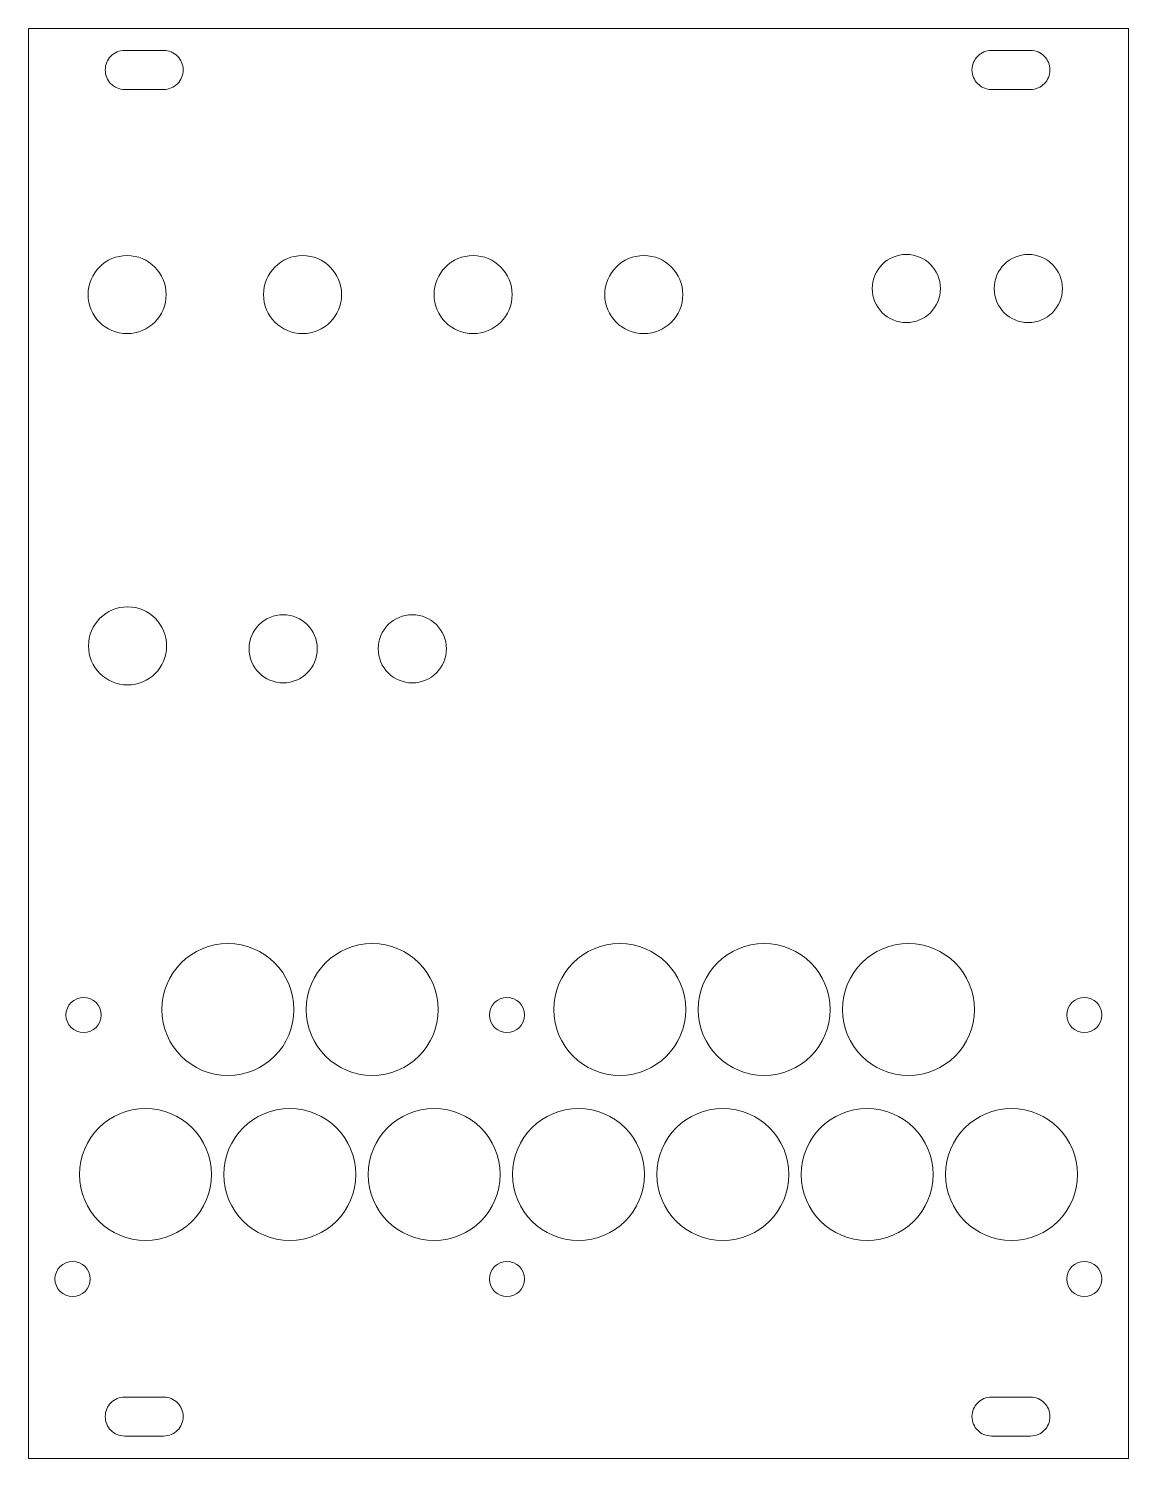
# Model space of a CAD drawing. Header units: millimetres. Extents: x 9 to 109, y -1 to 129.
import ezdxf

# ---------------------------------------------------------------- set-up
doc = ezdxf.new("R2010")
doc.units = ezdxf.units.MM
doc.header["$MEASUREMENT"] = 0
doc.layers.add('Layer 3', color=7, linetype='Continuous', lineweight=0)

msp = doc.modelspace()

# ---------------------------------------------------------------- linework, layer by layer
at = {"layer": 'Layer 3', "color": 5, "lineweight": 0, "true_color": 0x0000ff}
msp.add_lwpolyline([(9.04, 128.69), (109.04, 128.69), (109.04, -1.31), (88.93, -1.31), (9.04, -1.31)], close=True, dxfattribs=at)
at = {"layer": 'Layer 3', "color": 18, "lineweight": 0, "true_color": 0x000000}
msp.add_lwpolyline([(109.04, 104.51)], dxfattribs=at)
at = {"layer": 'Layer 3', "color": 5, "lineweight": 0, "true_color": 0x0000ff}
for centre, radius in [((18, 104.5), 3.55), ((33.95, 104.5), 3.55), ((49.46, 104.5), 3.55), ((64.98, 104.5), 3.55), ((88.85, 105.05), 3.1), ((99.94, 105.05), 3.1), ((18.04, 72.56), 3.55), ((32.19, 72.3), 3.1), ((43.93, 72.3), 3.1), ((40.29, 39.5), 6), ((62.79, 39.5), 6), ((75.92, 39.5), 6), ((89.04, 39.5), 6), ((14.04, 39), 1.6), ((52.54, 39), 1.6), ((105.04, 39), 1.6), ((19.67, 24.5), 6), ((32.79, 24.5), 6), ((45.92, 24.5), 6), ((59.04, 24.5), 6), ((72.17, 24.5), 6), ((85.29, 24.5), 6), ((98.42, 24.5), 6), ((13.04, 15), 1.6), ((52.54, 15), 1.6), ((105.04, 15), 1.6)]:
    msp.add_circle(centre, radius, dxfattribs=at)
for points, knots in [([(17.78, 126.7), (17.78, 126.7), (21.32, 126.7), (21.32, 126.7), (21.32, 126.7), (21.51, 126.69), (21.51, 126.69), (21.51, 126.69), (21.68, 126.66), (21.68, 126.66), (21.68, 126.66), (21.85, 126.62), (21.85, 126.62), (21.85, 126.62), (22.01, 126.56), (22.01, 126.56), (22.01, 126.56), (22.17, 126.49), (22.17, 126.49), (22.17, 126.49), (22.32, 126.4), (22.32, 126.4), (22.32, 126.4), (22.45, 126.3), (22.45, 126.3), (22.45, 126.3), (22.58, 126.18), (22.58, 126.18), (22.58, 126.18), (22.69, 126.06), (22.69, 126.06), (22.69, 126.06), (22.79, 125.92), (22.79, 125.92), (22.79, 125.92), (22.88, 125.77), (22.88, 125.77), (22.88, 125.77), (22.96, 125.62), (22.96, 125.62), (22.96, 125.62), (23.02, 125.46), (23.02, 125.46), (23.02, 125.46), (23.06, 125.29), (23.06, 125.29), (23.06, 125.29), (23.09, 125.11), (23.09, 125.11), (23.09, 125.11), (23.1, 124.93), (23.1, 124.93), (23.1, 124.93), (23.09, 124.75), (23.09, 124.75), (23.09, 124.75), (23.06, 124.57), (23.06, 124.57), (23.06, 124.57), (23.02, 124.4), (23.02, 124.4), (23.02, 124.4), (22.96, 124.24), (22.96, 124.24), (22.96, 124.24), (22.88, 124.08), (22.88, 124.08), (22.88, 124.08), (22.79, 123.94), (22.79, 123.94), (22.79, 123.94), (22.69, 123.8), (22.69, 123.8), (22.69, 123.8), (22.58, 123.67), (22.58, 123.67), (22.58, 123.67), (22.45, 123.56), (22.45, 123.56), (22.45, 123.56), (22.32, 123.46), (22.32, 123.46), (22.32, 123.46), (22.17, 123.37), (22.17, 123.37), (22.17, 123.37), (22.01, 123.29), (22.01, 123.29), (22.01, 123.29), (21.85, 123.24), (21.85, 123.24), (21.85, 123.24), (21.68, 123.19), (21.68, 123.19), (21.68, 123.19), (21.51, 123.16), (21.51, 123.16), (21.51, 123.16), (21.32, 123.16), (21.32, 123.16), (21.32, 123.16), (17.78, 123.16), (17.78, 123.16), (17.78, 123.16), (17.6, 123.16), (17.6, 123.16), (17.6, 123.16), (17.42, 123.19), (17.42, 123.19), (17.42, 123.19), (17.25, 123.24), (17.25, 123.24), (17.25, 123.24), (17.09, 123.29), (17.09, 123.29), (17.09, 123.29), (16.93, 123.37), (16.93, 123.37), (16.93, 123.37), (16.79, 123.46), (16.79, 123.46), (16.79, 123.46), (16.65, 123.56), (16.65, 123.56), (16.65, 123.56), (16.53, 123.67), (16.53, 123.67), (16.53, 123.67), (16.41, 123.8), (16.41, 123.8), (16.41, 123.8), (16.31, 123.94), (16.31, 123.94), (16.31, 123.94), (16.22, 124.08), (16.22, 124.08), (16.22, 124.08), (16.15, 124.24), (16.15, 124.24), (16.15, 124.24), (16.09, 124.4), (16.09, 124.4), (16.09, 124.4), (16.04, 124.57), (16.04, 124.57), (16.04, 124.57), (16.02, 124.75), (16.02, 124.75), (16.02, 124.75), (16.01, 124.93), (16.01, 124.93), (16.01, 124.93), (16.02, 125.11), (16.02, 125.11), (16.02, 125.11), (16.04, 125.29), (16.04, 125.29), (16.04, 125.29), (16.09, 125.46), (16.09, 125.46), (16.09, 125.46), (16.15, 125.62), (16.15, 125.62), (16.15, 125.62), (16.22, 125.77), (16.22, 125.77), (16.22, 125.77), (16.31, 125.92), (16.31, 125.92), (16.31, 125.92), (16.41, 126.06), (16.41, 126.06), (16.41, 126.06), (16.53, 126.18), (16.53, 126.18), (16.53, 126.18), (16.65, 126.3), (16.65, 126.3), (16.65, 126.3), (16.79, 126.4), (16.79, 126.4), (16.79, 126.4), (16.93, 126.49), (16.93, 126.49), (16.93, 126.49), (17.09, 126.56), (17.09, 126.56), (17.09, 126.56), (17.25, 126.62), (17.25, 126.62), (17.25, 126.62), (17.42, 126.66), (17.42, 126.66), (17.42, 126.66), (17.6, 126.69), (17.6, 126.69), (17.6, 126.69), (17.78, 126.7), (17.78, 126.7), (17.78, 126.7), (17.78, 126.7), (17.78, 126.7)], [0, 0, 0, 0, 1, 1, 1, 2, 2, 2, 3, 3, 3, 4, 4, 4, 5, 5, 5, 6, 6, 6, 7, 7, 7, 8, 8, 8, 9, 9, 9, 10, 10, 10, 11, 11, 11, 12, 12, 12, 13, 13, 13, 14, 14, 14, 15, 15, 15, 16, 16, 16, 17, 17, 17, 18, 18, 18, 19, 19, 19, 20, 20, 20, 21, 21, 21, 22, 22, 22, 23, 23, 23, 24, 24, 24, 25, 25, 25, 26, 26, 26, 27, 27, 27, 28, 28, 28, 29, 29, 29, 30, 30, 30, 31, 31, 31, 32, 32, 32, 33, 33, 33, 34, 34, 34, 35, 35, 35, 36, 36, 36, 37, 37, 37, 38, 38, 38, 39, 39, 39, 40, 40, 40, 41, 41, 41, 42, 42, 42, 43, 43, 43, 44, 44, 44, 45, 45, 45, 46, 46, 46, 47, 47, 47, 48, 48, 48, 49, 49, 49, 50, 50, 50, 51, 51, 51, 52, 52, 52, 53, 53, 53, 54, 54, 54, 55, 55, 55, 56, 56, 56, 57, 57, 57, 58, 58, 58, 59, 59, 59, 60, 60, 60, 61, 61, 61, 62, 62, 62, 63, 63, 63, 64, 64, 64, 65, 65, 65, 66, 66, 66, 67, 67, 67, 67]), ([(96.59, 126.7), (96.59, 126.7), (100.14, 126.7), (100.14, 126.7), (100.14, 126.7), (100.32, 126.69), (100.32, 126.69), (100.32, 126.69), (100.5, 126.66), (100.5, 126.66), (100.5, 126.66), (100.67, 126.62), (100.67, 126.62), (100.67, 126.62), (100.83, 126.56), (100.83, 126.56), (100.83, 126.56), (100.98, 126.49), (100.98, 126.49), (100.98, 126.49), (101.13, 126.4), (101.13, 126.4), (101.13, 126.4), (101.27, 126.3), (101.27, 126.3), (101.27, 126.3), (101.39, 126.18), (101.39, 126.18), (101.39, 126.18), (101.51, 126.06), (101.51, 126.06), (101.51, 126.06), (101.61, 125.92), (101.61, 125.92), (101.61, 125.92), (101.7, 125.77), (101.7, 125.77), (101.7, 125.77), (101.77, 125.62), (101.77, 125.62), (101.77, 125.62), (101.83, 125.46), (101.83, 125.46), (101.83, 125.46), (101.87, 125.29), (101.87, 125.29), (101.87, 125.29), (101.9, 125.11), (101.9, 125.11), (101.9, 125.11), (101.91, 124.93), (101.91, 124.93), (101.91, 124.93), (101.9, 124.75), (101.9, 124.75), (101.9, 124.75), (101.87, 124.57), (101.87, 124.57), (101.87, 124.57), (101.83, 124.4), (101.83, 124.4), (101.83, 124.4), (101.77, 124.24), (101.77, 124.24), (101.77, 124.24), (101.7, 124.08), (101.7, 124.08), (101.7, 124.08), (101.61, 123.94), (101.61, 123.94), (101.61, 123.94), (101.51, 123.8), (101.51, 123.8), (101.51, 123.8), (101.39, 123.67), (101.39, 123.67), (101.39, 123.67), (101.27, 123.56), (101.27, 123.56), (101.27, 123.56), (101.13, 123.46), (101.13, 123.46), (101.13, 123.46), (100.98, 123.37), (100.98, 123.37), (100.98, 123.37), (100.83, 123.29), (100.83, 123.29), (100.83, 123.29), (100.67, 123.24), (100.67, 123.24), (100.67, 123.24), (100.5, 123.19), (100.5, 123.19), (100.5, 123.19), (100.32, 123.16), (100.32, 123.16), (100.32, 123.16), (100.14, 123.16), (100.14, 123.16), (100.14, 123.16), (96.59, 123.16), (96.59, 123.16), (96.59, 123.16), (96.41, 123.16), (96.41, 123.16), (96.41, 123.16), (96.24, 123.19), (96.24, 123.19), (96.24, 123.19), (96.07, 123.24), (96.07, 123.24), (96.07, 123.24), (95.9, 123.29), (95.9, 123.29), (95.9, 123.29), (95.75, 123.37), (95.75, 123.37), (95.75, 123.37), (95.6, 123.46), (95.6, 123.46), (95.6, 123.46), (95.47, 123.56), (95.47, 123.56), (95.47, 123.56), (95.34, 123.67), (95.34, 123.67), (95.34, 123.67), (95.23, 123.8), (95.23, 123.8), (95.23, 123.8), (95.12, 123.94), (95.12, 123.94), (95.12, 123.94), (95.04, 124.08), (95.04, 124.08), (95.04, 124.08), (94.96, 124.24), (94.96, 124.24), (94.96, 124.24), (94.9, 124.4), (94.9, 124.4), (94.9, 124.4), (94.86, 124.57), (94.86, 124.57), (94.86, 124.57), (94.83, 124.75), (94.83, 124.75), (94.83, 124.75), (94.82, 124.93), (94.82, 124.93), (94.82, 124.93), (94.83, 125.11), (94.83, 125.11), (94.83, 125.11), (94.86, 125.29), (94.86, 125.29), (94.86, 125.29), (94.9, 125.46), (94.9, 125.46), (94.9, 125.46), (94.96, 125.62), (94.96, 125.62), (94.96, 125.62), (95.04, 125.77), (95.04, 125.77), (95.04, 125.77), (95.12, 125.92), (95.12, 125.92), (95.12, 125.92), (95.23, 126.06), (95.23, 126.06), (95.23, 126.06), (95.34, 126.18), (95.34, 126.18), (95.34, 126.18), (95.47, 126.3), (95.47, 126.3), (95.47, 126.3), (95.6, 126.4), (95.6, 126.4), (95.6, 126.4), (95.75, 126.49), (95.75, 126.49), (95.75, 126.49), (95.9, 126.56), (95.9, 126.56), (95.9, 126.56), (96.07, 126.62), (96.07, 126.62), (96.07, 126.62), (96.24, 126.66), (96.24, 126.66), (96.24, 126.66), (96.41, 126.69), (96.41, 126.69), (96.41, 126.69), (96.59, 126.7), (96.59, 126.7), (96.59, 126.7), (96.59, 126.7), (96.59, 126.7)], [0, 0, 0, 0, 1, 1, 1, 2, 2, 2, 3, 3, 3, 4, 4, 4, 5, 5, 5, 6, 6, 6, 7, 7, 7, 8, 8, 8, 9, 9, 9, 10, 10, 10, 11, 11, 11, 12, 12, 12, 13, 13, 13, 14, 14, 14, 15, 15, 15, 16, 16, 16, 17, 17, 17, 18, 18, 18, 19, 19, 19, 20, 20, 20, 21, 21, 21, 22, 22, 22, 23, 23, 23, 24, 24, 24, 25, 25, 25, 26, 26, 26, 27, 27, 27, 28, 28, 28, 29, 29, 29, 30, 30, 30, 31, 31, 31, 32, 32, 32, 33, 33, 33, 34, 34, 34, 35, 35, 35, 36, 36, 36, 37, 37, 37, 38, 38, 38, 39, 39, 39, 40, 40, 40, 41, 41, 41, 42, 42, 42, 43, 43, 43, 44, 44, 44, 45, 45, 45, 46, 46, 46, 47, 47, 47, 48, 48, 48, 49, 49, 49, 50, 50, 50, 51, 51, 51, 52, 52, 52, 53, 53, 53, 54, 54, 54, 55, 55, 55, 56, 56, 56, 57, 57, 57, 58, 58, 58, 59, 59, 59, 60, 60, 60, 61, 61, 61, 62, 62, 62, 63, 63, 63, 64, 64, 64, 65, 65, 65, 66, 66, 66, 67, 67, 67, 67]), ([(27.17, 45.5), (30.48, 45.5), (33.17, 42.81), (33.17, 39.5), (33.17, 36.18), (30.48, 33.5), (27.17, 33.5), (23.85, 33.5), (21.17, 36.18), (21.17, 39.5), (21.17, 42.81), (23.85, 45.5), (27.17, 45.5)], [0, 0, 0, 0, 1, 1, 1, 2, 2, 2, 3, 3, 3, 4, 4, 4, 4]), ([(17.78, 4.26), (17.78, 4.26), (21.32, 4.26), (21.32, 4.26), (21.32, 4.26), (21.51, 4.25), (21.51, 4.25), (21.51, 4.25), (21.68, 4.23), (21.68, 4.23), (21.68, 4.23), (21.85, 4.18), (21.85, 4.18), (21.85, 4.18), (22.01, 4.13), (22.01, 4.13), (22.01, 4.13), (22.17, 4.05), (22.17, 4.05), (22.17, 4.05), (22.32, 3.96), (22.32, 3.96), (22.32, 3.96), (22.45, 3.86), (22.45, 3.86), (22.45, 3.86), (22.58, 3.75), (22.58, 3.75), (22.58, 3.75), (22.69, 3.62), (22.69, 3.62), (22.69, 3.62), (22.79, 3.48), (22.79, 3.48), (22.79, 3.48), (22.88, 3.34), (22.88, 3.34), (22.88, 3.34), (22.96, 3.18), (22.96, 3.18), (22.96, 3.18), (23.02, 3.02), (23.02, 3.02), (23.02, 3.02), (23.06, 2.85), (23.06, 2.85), (23.06, 2.85), (23.09, 2.67), (23.09, 2.67), (23.09, 2.67), (23.1, 2.49), (23.1, 2.49), (23.1, 2.49), (23.09, 2.31), (23.09, 2.31), (23.09, 2.31), (23.06, 2.13), (23.06, 2.13), (23.06, 2.13), (23.02, 1.96), (23.02, 1.96), (23.02, 1.96), (22.96, 1.8), (22.96, 1.8), (22.96, 1.8), (22.88, 1.65), (22.88, 1.65), (22.88, 1.65), (22.79, 1.5), (22.79, 1.5), (22.79, 1.5), (22.69, 1.36), (22.69, 1.36), (22.69, 1.36), (22.58, 1.24), (22.58, 1.24), (22.58, 1.24), (22.45, 1.12), (22.45, 1.12), (22.45, 1.12), (22.32, 1.02), (22.32, 1.02), (22.32, 1.02), (22.17, 0.93), (22.17, 0.93), (22.17, 0.93), (22.01, 0.86), (22.01, 0.86), (22.01, 0.86), (21.85, 0.8), (21.85, 0.8), (21.85, 0.8), (21.68, 0.76), (21.68, 0.76), (21.68, 0.76), (21.51, 0.73), (21.51, 0.73), (21.51, 0.73), (21.32, 0.72), (21.32, 0.72), (21.32, 0.72), (17.78, 0.72), (17.78, 0.72), (17.78, 0.72), (17.6, 0.73), (17.6, 0.73), (17.6, 0.73), (17.42, 0.76), (17.42, 0.76), (17.42, 0.76), (17.25, 0.8), (17.25, 0.8), (17.25, 0.8), (17.09, 0.86), (17.09, 0.86), (17.09, 0.86), (16.93, 0.93), (16.93, 0.93), (16.93, 0.93), (16.79, 1.02), (16.79, 1.02), (16.79, 1.02), (16.65, 1.12), (16.65, 1.12), (16.65, 1.12), (16.53, 1.24), (16.53, 1.24), (16.53, 1.24), (16.41, 1.36), (16.41, 1.36), (16.41, 1.36), (16.31, 1.5), (16.31, 1.5), (16.31, 1.5), (16.22, 1.65), (16.22, 1.65), (16.22, 1.65), (16.15, 1.8), (16.15, 1.8), (16.15, 1.8), (16.09, 1.96), (16.09, 1.96), (16.09, 1.96), (16.04, 2.13), (16.04, 2.13), (16.04, 2.13), (16.02, 2.31), (16.02, 2.31), (16.02, 2.31), (16.01, 2.49), (16.01, 2.49), (16.01, 2.49), (16.02, 2.67), (16.02, 2.67), (16.02, 2.67), (16.04, 2.85), (16.04, 2.85), (16.04, 2.85), (16.09, 3.02), (16.09, 3.02), (16.09, 3.02), (16.15, 3.18), (16.15, 3.18), (16.15, 3.18), (16.22, 3.34), (16.22, 3.34), (16.22, 3.34), (16.31, 3.48), (16.31, 3.48), (16.31, 3.48), (16.41, 3.62), (16.41, 3.62), (16.41, 3.62), (16.53, 3.75), (16.53, 3.75), (16.53, 3.75), (16.65, 3.86), (16.65, 3.86), (16.65, 3.86), (16.79, 3.96), (16.79, 3.96), (16.79, 3.96), (16.93, 4.05), (16.93, 4.05), (16.93, 4.05), (17.09, 4.13), (17.09, 4.13), (17.09, 4.13), (17.25, 4.18), (17.25, 4.18), (17.25, 4.18), (17.42, 4.23), (17.42, 4.23), (17.42, 4.23), (17.6, 4.25), (17.6, 4.25), (17.6, 4.25), (17.78, 4.26), (17.78, 4.26), (17.78, 4.26), (17.78, 4.26), (17.78, 4.26)], [0, 0, 0, 0, 1, 1, 1, 2, 2, 2, 3, 3, 3, 4, 4, 4, 5, 5, 5, 6, 6, 6, 7, 7, 7, 8, 8, 8, 9, 9, 9, 10, 10, 10, 11, 11, 11, 12, 12, 12, 13, 13, 13, 14, 14, 14, 15, 15, 15, 16, 16, 16, 17, 17, 17, 18, 18, 18, 19, 19, 19, 20, 20, 20, 21, 21, 21, 22, 22, 22, 23, 23, 23, 24, 24, 24, 25, 25, 25, 26, 26, 26, 27, 27, 27, 28, 28, 28, 29, 29, 29, 30, 30, 30, 31, 31, 31, 32, 32, 32, 33, 33, 33, 34, 34, 34, 35, 35, 35, 36, 36, 36, 37, 37, 37, 38, 38, 38, 39, 39, 39, 40, 40, 40, 41, 41, 41, 42, 42, 42, 43, 43, 43, 44, 44, 44, 45, 45, 45, 46, 46, 46, 47, 47, 47, 48, 48, 48, 49, 49, 49, 50, 50, 50, 51, 51, 51, 52, 52, 52, 53, 53, 53, 54, 54, 54, 55, 55, 55, 56, 56, 56, 57, 57, 57, 58, 58, 58, 59, 59, 59, 60, 60, 60, 61, 61, 61, 62, 62, 62, 63, 63, 63, 64, 64, 64, 65, 65, 65, 66, 66, 66, 67, 67, 67, 67]), ([(96.59, 4.26), (96.59, 4.26), (100.14, 4.26), (100.14, 4.26), (100.14, 4.26), (100.32, 4.25), (100.32, 4.25), (100.32, 4.25), (100.5, 4.23), (100.5, 4.23), (100.5, 4.23), (100.67, 4.18), (100.67, 4.18), (100.67, 4.18), (100.83, 4.13), (100.83, 4.13), (100.83, 4.13), (100.98, 4.05), (100.98, 4.05), (100.98, 4.05), (101.13, 3.96), (101.13, 3.96), (101.13, 3.96), (101.27, 3.86), (101.27, 3.86), (101.27, 3.86), (101.39, 3.75), (101.39, 3.75), (101.39, 3.75), (101.51, 3.62), (101.51, 3.62), (101.51, 3.62), (101.61, 3.48), (101.61, 3.48), (101.61, 3.48), (101.7, 3.34), (101.7, 3.34), (101.7, 3.34), (101.77, 3.18), (101.77, 3.18), (101.77, 3.18), (101.83, 3.02), (101.83, 3.02), (101.83, 3.02), (101.87, 2.85), (101.87, 2.85), (101.87, 2.85), (101.9, 2.67), (101.9, 2.67), (101.9, 2.67), (101.91, 2.49), (101.91, 2.49), (101.91, 2.49), (101.9, 2.31), (101.9, 2.31), (101.9, 2.31), (101.87, 2.13), (101.87, 2.13), (101.87, 2.13), (101.83, 1.96), (101.83, 1.96), (101.83, 1.96), (101.77, 1.8), (101.77, 1.8), (101.77, 1.8), (101.7, 1.65), (101.7, 1.65), (101.7, 1.65), (101.61, 1.5), (101.61, 1.5), (101.61, 1.5), (101.51, 1.36), (101.51, 1.36), (101.51, 1.36), (101.39, 1.24), (101.39, 1.24), (101.39, 1.24), (101.27, 1.12), (101.27, 1.12), (101.27, 1.12), (101.13, 1.02), (101.13, 1.02), (101.13, 1.02), (100.98, 0.93), (100.98, 0.93), (100.98, 0.93), (100.83, 0.86), (100.83, 0.86), (100.83, 0.86), (100.67, 0.8), (100.67, 0.8), (100.67, 0.8), (100.5, 0.76), (100.5, 0.76), (100.5, 0.76), (100.32, 0.73), (100.32, 0.73), (100.32, 0.73), (100.14, 0.72), (100.14, 0.72), (100.14, 0.72), (96.59, 0.72), (96.59, 0.72), (96.59, 0.72), (96.41, 0.73), (96.41, 0.73), (96.41, 0.73), (96.24, 0.76), (96.24, 0.76), (96.24, 0.76), (96.07, 0.8), (96.07, 0.8), (96.07, 0.8), (95.9, 0.86), (95.9, 0.86), (95.9, 0.86), (95.75, 0.93), (95.75, 0.93), (95.75, 0.93), (95.6, 1.02), (95.6, 1.02), (95.6, 1.02), (95.47, 1.12), (95.47, 1.12), (95.47, 1.12), (95.34, 1.24), (95.34, 1.24), (95.34, 1.24), (95.23, 1.36), (95.23, 1.36), (95.23, 1.36), (95.12, 1.5), (95.12, 1.5), (95.12, 1.5), (95.04, 1.65), (95.04, 1.65), (95.04, 1.65), (94.96, 1.8), (94.96, 1.8), (94.96, 1.8), (94.9, 1.96), (94.9, 1.96), (94.9, 1.96), (94.86, 2.13), (94.86, 2.13), (94.86, 2.13), (94.83, 2.31), (94.83, 2.31), (94.83, 2.31), (94.82, 2.49), (94.82, 2.49), (94.82, 2.49), (94.83, 2.67), (94.83, 2.67), (94.83, 2.67), (94.86, 2.85), (94.86, 2.85), (94.86, 2.85), (94.9, 3.02), (94.9, 3.02), (94.9, 3.02), (94.96, 3.18), (94.96, 3.18), (94.96, 3.18), (95.04, 3.34), (95.04, 3.34), (95.04, 3.34), (95.12, 3.48), (95.12, 3.48), (95.12, 3.48), (95.23, 3.62), (95.23, 3.62), (95.23, 3.62), (95.34, 3.75), (95.34, 3.75), (95.34, 3.75), (95.47, 3.86), (95.47, 3.86), (95.47, 3.86), (95.6, 3.96), (95.6, 3.96), (95.6, 3.96), (95.75, 4.05), (95.75, 4.05), (95.75, 4.05), (95.9, 4.13), (95.9, 4.13), (95.9, 4.13), (96.07, 4.18), (96.07, 4.18), (96.07, 4.18), (96.24, 4.23), (96.24, 4.23), (96.24, 4.23), (96.41, 4.25), (96.41, 4.25), (96.41, 4.25), (96.59, 4.26), (96.59, 4.26), (96.59, 4.26), (96.59, 4.26), (96.59, 4.26)], [0, 0, 0, 0, 1, 1, 1, 2, 2, 2, 3, 3, 3, 4, 4, 4, 5, 5, 5, 6, 6, 6, 7, 7, 7, 8, 8, 8, 9, 9, 9, 10, 10, 10, 11, 11, 11, 12, 12, 12, 13, 13, 13, 14, 14, 14, 15, 15, 15, 16, 16, 16, 17, 17, 17, 18, 18, 18, 19, 19, 19, 20, 20, 20, 21, 21, 21, 22, 22, 22, 23, 23, 23, 24, 24, 24, 25, 25, 25, 26, 26, 26, 27, 27, 27, 28, 28, 28, 29, 29, 29, 30, 30, 30, 31, 31, 31, 32, 32, 32, 33, 33, 33, 34, 34, 34, 35, 35, 35, 36, 36, 36, 37, 37, 37, 38, 38, 38, 39, 39, 39, 40, 40, 40, 41, 41, 41, 42, 42, 42, 43, 43, 43, 44, 44, 44, 45, 45, 45, 46, 46, 46, 47, 47, 47, 48, 48, 48, 49, 49, 49, 50, 50, 50, 51, 51, 51, 52, 52, 52, 53, 53, 53, 54, 54, 54, 55, 55, 55, 56, 56, 56, 57, 57, 57, 58, 58, 58, 59, 59, 59, 60, 60, 60, 61, 61, 61, 62, 62, 62, 63, 63, 63, 64, 64, 64, 65, 65, 65, 66, 66, 66, 67, 67, 67, 67])]:
    msp.add_open_spline(points, degree=3, knots=knots, dxfattribs=at)

doc.saveas('drawing.dxf')
